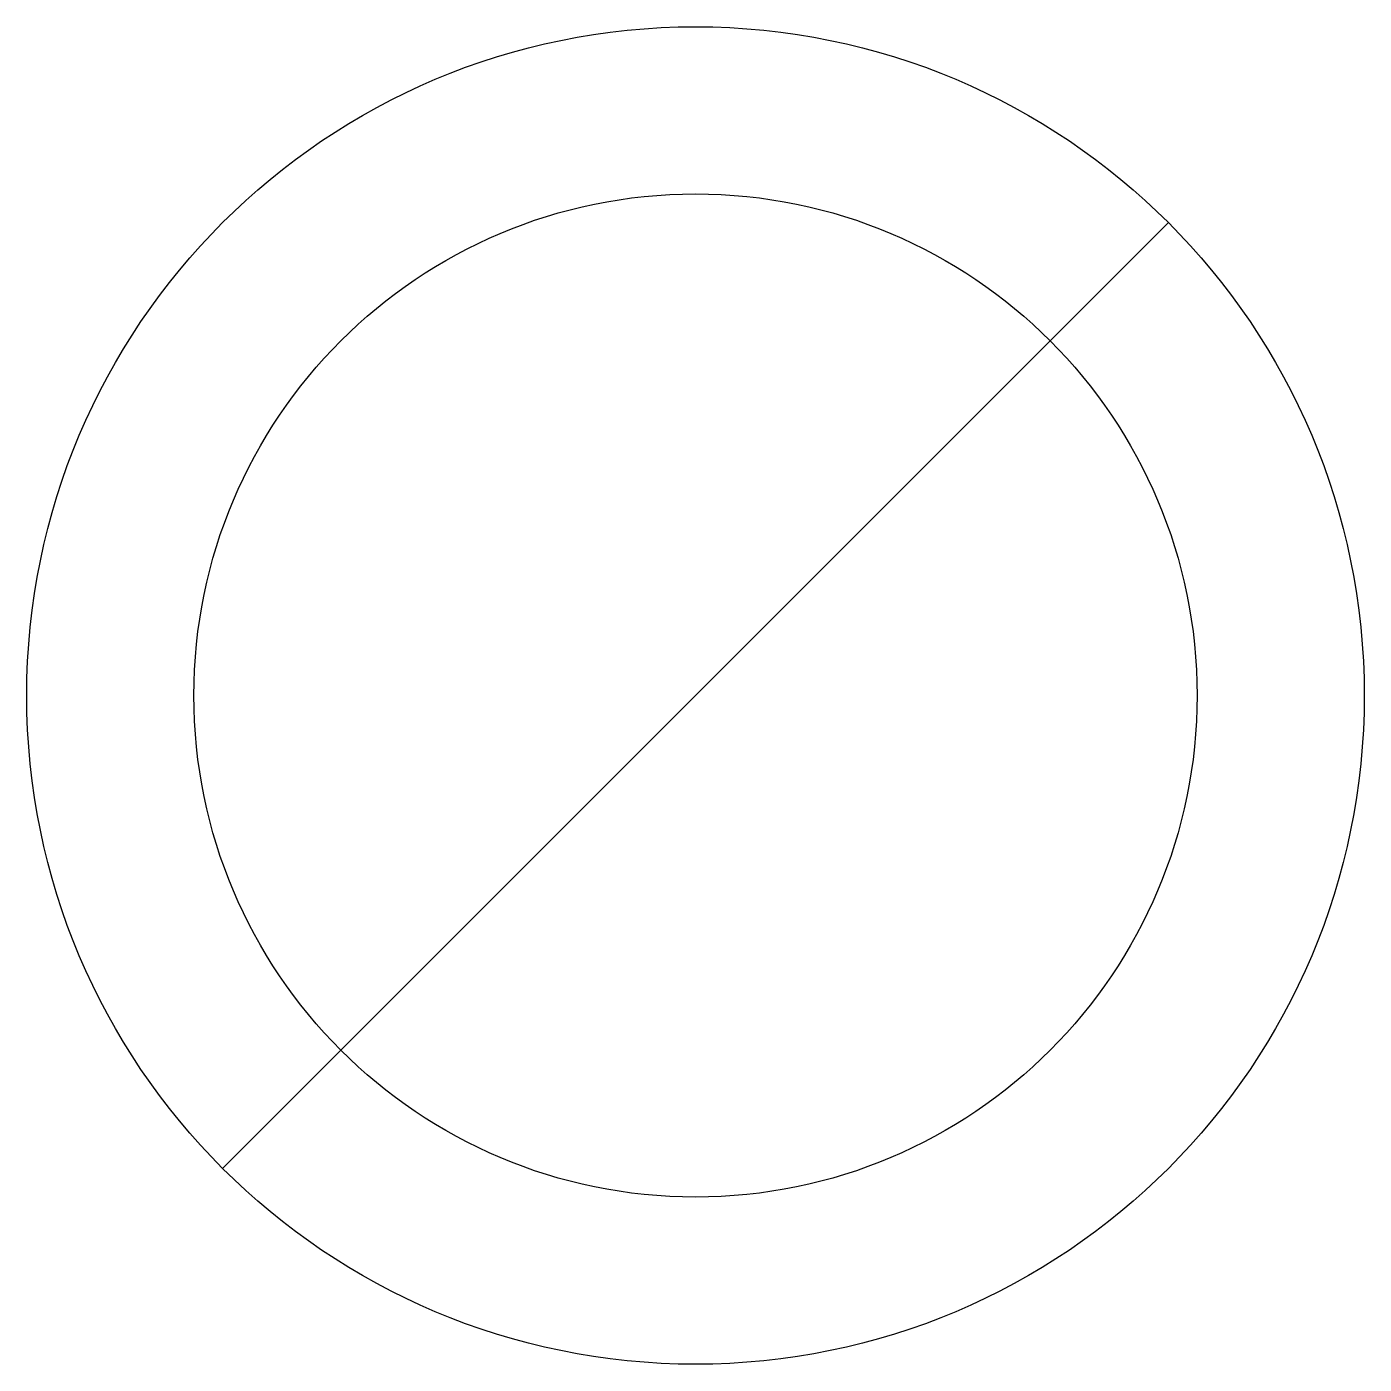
# Model space of a CAD drawing. Header units: metres. Extents: x -2 to 2, y -2 to 2.
import ezdxf

# ---------------------------------------------------------------- set-up
doc = ezdxf.new("R2010")
doc.units = ezdxf.units.M

msp = doc.modelspace()

# ---------------------------------------------------------------- linework, layer by layer
msp.add_line((-1.4142, -1.4142), (1.4142, 1.4142))
for radius in [2, 1.5]:
    msp.add_circle((0, 0), radius)

doc.saveas('drawing.dxf')
